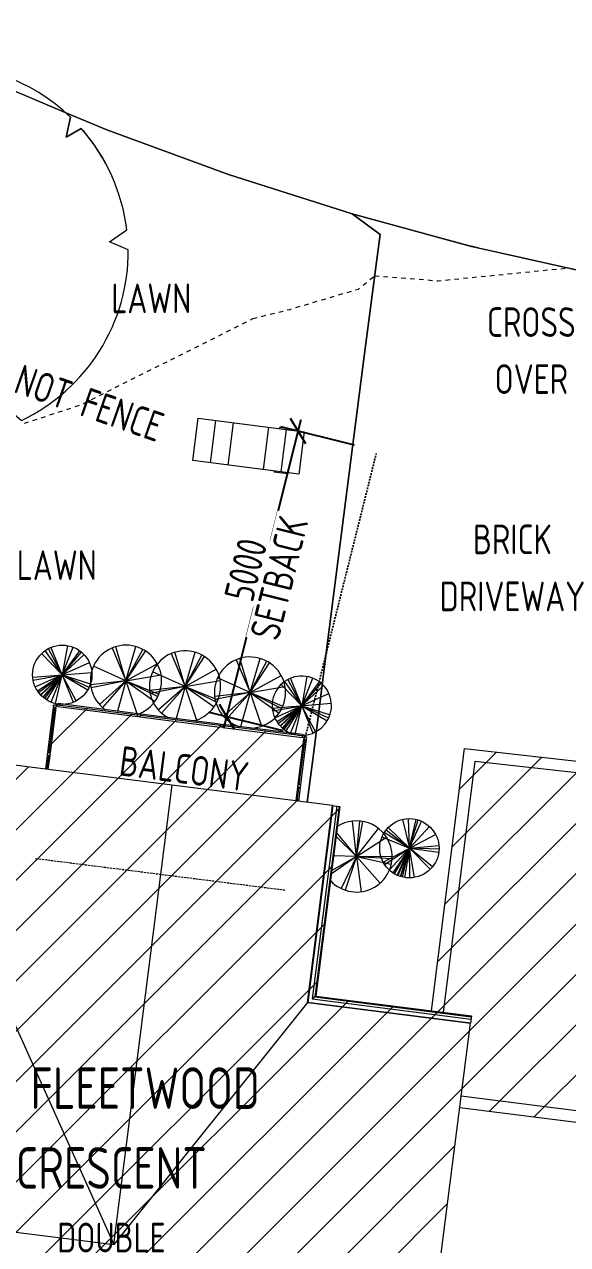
# Model space of a CAD drawing. Header units: millimetres. Extents: x -39027 to 364494, y -35256 to 94895.
# Drawn here: x -23992 to -14837, y 1356 to 21934 of the extents above; entities that cross this region are included whole.
import ezdxf

# ---------------------------------------------------------------- set-up
doc = ezdxf.new("R2010")
doc.units = ezdxf.units.MM
doc.header["$LTSCALE"] = 25
doc.header["$PDMODE"] = 3
for name, pattern in [('BG_Dash 1_5mm', [2.1, 1.5, -0.6]), ('BG_Dash 3mm Loose', [6, 3, -3]), ('BG_Dot 2mm', [2, 0, -2])]:
    doc.linetypes.add(name, pattern=pattern)
for name, color, linetype, lineweight in [('A-ANNO-DIMS', 211, 'Continuous', 5), ('A-DETL', 90, 'Continuous', 9), ('A-DETL-GENF', 92, 'Continuous', 5), ('A-DETL-HDLN', 90, 'BG_Dash 1_5mm', 9), ('A-FLOR', 1, 'Continuous', 5), ('A-GENM', 13, 'Continuous', 5), ('A-GLAZ-CWMG', 3, 'Continuous', 5), ('A-ROOF', 132, 'Continuous', 5), ('A-ROOF-OTLN', 132, 'Continuous', 5), ('A-WALL', 2, 'Continuous', 5), ('C-TOPO', 251, 'Continuous', 9), ('C-TOPO-MINR', 7, 'BG_Dash 3mm Loose', 9), ('G-ANNO-TEXT', 231, 'Continuous', 5), ('L-PLNT', 71, 'Continuous', 5)]:
    doc.layers.add(name, color=color, linetype=linetype, lineweight=lineweight)
doc.styles.add('ISOCPEUR', font='isocpeur.ttf', dxfattribs={"width": 0.75, "height": 500})
doc.styles.add('ISOCPEUR_1', font='isocpeur.ttf', dxfattribs={"width": 0.75, "height": 700})
doc.dimstyles.new('BG_STANDARD_100_Rounding_Op', dxfattribs={"dimscale": 304.8, "dimtxt": 500, "dimasz": 1.148294, "dimexe": 0.984252, "dimexo": 0.0625, "dimgap": 0.131234, "dimtad": 1, "dimdec": 0, "dimrnd": 100, "dimzin": 0, "dimdsep": 46, "dimtxsty": 'ISOCPEUR', "dimblk1": 'OBLIQUE', "dimblk2": 'OBLIQUE', "dimsah": 1, "dimcen": 0.09, "dimdle": 0.656168, "dimazin": 0, "dimtfac": 1, "dimtdec": 4, "dimtix": 1, "dimtmove": 0, "dimatfit": 3, "dimfxl": 3.28084, "dimfxlon": 1, "dimtvp": 1, "dimtfill": 1, "dimtolj": 1, "dimtzin": 0, "dimarcsym": 2})

# ---------------------------------------------------------------- blocks, each defined once
blk = doc.blocks.new('Circular Mullion - 25mm Radius-994003-PROPOSED SITE PLAN')
at = {"layer": 'A-GLAZ-CWMG', "lineweight": 9}
for start, end in [(0, 180), (180, 210), (330, 360), (210, 330)]:
    blk.add_arc((-25, 0), 25, start, end, dxfattribs=at)
blk = doc.blocks.new('Circular Mullion - 25mm Radius-994004-PROPOSED SITE PLAN')
at = {"layer": 'A-GLAZ-CWMG', "lineweight": 9}
for start, end in [(360, 180), (180, 210), (330, 360), (210, 330)]:
    blk.add_arc((-25, 0), 25, start, end, dxfattribs=at)
blk = doc.blocks.new('Circular Mullion - 25mm Radius-993998-PROPOSED SITE PLAN')
at = {"layer": 'A-GLAZ-CWMG', "lineweight": 9}
for start, end in [(0, 180), (180, 210), (330, 360), (210, 330)]:
    blk.add_arc((0, 0), 25, start, end, dxfattribs=at)
blk = doc.blocks.new('Circular Mullion - 25mm Radius-993916-PROPOSED SITE PLAN')
at = {"layer": 'A-GLAZ-CWMG', "lineweight": 9}
for p, q in [((-23507, 10415), (-23603, 9653)), ((-23482, 10412), (-23578, 9650)), ((-23554, 9647), (-23457, 10408)), ((-23507, 10415), (-23494, 10413)), ((-23494, 10413), (-23482, 10412)), ((-23482, 10412), (-23457, 10408)), ((-23591, 9652), (-23603, 9653)), ((-23578, 9650), (-23591, 9652)), ((-23554, 9647), (-23578, 9650))]:
    blk.add_line(p, q, dxfattribs=at)
blk = doc.blocks.new('Circular Mullion - 25mm Radius-993917-PROPOSED SITE PLAN')
at = {"layer": 'A-GLAZ-CWMG', "lineweight": 9}
for p, q in [((-23610, 9604), (-23639, 9372)), ((-23585, 9601), (-23614, 9369)), ((-23610, 9604), (-23597, 9602)), ((-23597, 9602), (-23585, 9601)), ((-23589, 9366), (-23560, 9597)), ((-23585, 9601), (-23560, 9597))]:
    blk.add_line(p, q, dxfattribs=at)
blk = doc.blocks.new('Circular Mullion - 25mm Radius-993919-PROPOSED SITE PLAN')
at = {"layer": 'A-GLAZ-CWMG', "lineweight": 9}
for p, q in [((-20649, 10078), (-20646, 10103)), ((-20646, 10103), (-20644, 10115)), ((-19305, 9933), (-20646, 10103)), ((-20644, 10115), (-20643, 10127)), ((-19302, 9957), (-20643, 10127)), ((-20649, 10078), (-19308, 9908)), ((-19305, 9933), (-19308, 9908)), ((-19304, 9945), (-19305, 9933)), ((-19302, 9957), (-19304, 9945))]:
    blk.add_line(p, q, dxfattribs=at)
blk = doc.blocks.new('Circular Mullion - 25mm Radius-V152-PROPOSED SITE PLAN')
at = {"layer": 'A-GLAZ-CWMG', "lineweight": 9}
for p, q in [((-19389, 9069), (-19419, 8837)), ((-19394, 8834), (-19365, 9066)), ((-19389, 9069), (-19365, 9066)), ((-19369, 8831), (-19340, 9063)), ((-19365, 9066), (-19352, 9064)), ((-19352, 9064), (-19340, 9063))]:
    blk.add_line(p, q, dxfattribs=at)
blk = doc.blocks.new('PLANTING_Flower_Lilly large - PLANTING_Flower_Lilly large-1002502-PROPOSED SITE PLAN')
at = {"layer": 'L-PLNT', "lineweight": 9}
for p, q in [((-227, 424), (0, 0)), ((0, 0), (-197, 488)), ((0, 0), (114, 589)), ((0, 0), (234, 552)), ((0, 0), (282, 530)), ((0, 0), (497, 336)), ((0, 0), (-470, -100)), ((0, 0), (-365, 126)), ((0, 0), (-353, -485)), ((0, 0), (580, 155)), ((0, 0), (244, -548)), ((0, 0), (-493, -151)), ((0, 0), (-409, -439)), ((0, 0), (-104, -591)), ((0, 0), (520, -300)), ((0, 0), (560, -215)), ((0, 0), (574, -175))]:
    blk.add_line(p, q, dxfattribs=at)
for start, end in [(360, 105.2241), (205.0762, 360)]:
    blk.add_arc((0, 0), 600, start, end, dxfattribs=at)
blk = doc.blocks.new('GENR_Mail Box_Junkmail - Mail-Junkmail-957507-PROPOSED SITE PLAN')
at = {"layer": 'A-GENM'}
for p, q in [((132, 395), (-108, 395)), ((-108, 395), (-108, 380)), ((132, 380), (132, 395)), ((-108, -340), (-108, -355)), ((-108, -355), (132, -355)), ((132, -355), (132, -340))]:
    blk.add_line(p, q, dxfattribs=at)
blk = doc.blocks.new('PLANTING_Needle Pine 6m - PLANTING_Needle Pine 6m-1014768-PROPOSED SITE PLAN')
at = {"layer": 'L-PLNT', "lineweight": 9}
for p, q in [((-277, 416), (0, 0)), ((-258, -429), (258, 429)), ((-258, -429), (258, 429)), ((0, 0), (-234, 442)), ((40, 498), (0, 0)), ((0, 0), (140, 480)), ((-436, -246), (436, 246)), ((-436, -246), (436, 246)), ((-382, 323), (0, 0)), ((-332, -374), (332, 374)), ((-332, -374), (332, 374)), ((0, 0), (-324, 381)), ((-287, -410), (287, 410)), ((-287, -410), (287, 410)), ((-492, -87), (492, 87)), ((-492, -87), (492, 87)), ((-481, -135), (0, 0)), ((0, 0), (-390, -313)), ((-369, -337), (0, 0)), ((0, 0), (-326, -379)), ((-283, -412), (0, 0)), ((0, 0), (-227, -445)), ((-144, -479), (0, 0)), ((-68, -495), (0, 0)), ((0, 0), (227, -445)), ((274, -418), (0, 0)), ((0, 0), (452, -213)), ((471, -169), (0, 0)), ((0, 0), (488, -108))]:
    blk.add_line(p, q, dxfattribs=at)
blk.add_circle((0, 0), 500, dxfattribs=at)
blk = doc.blocks.new('PLANTING_Flower_Lilly large - PLANTING_Flower_Lilly large-V182-PROPOSED SITE PLAN')
at = {"layer": 'L-PLNT', "lineweight": 9}
for p, q in [((-283, 529), (0, 0)), ((0, 0), (-225, 556)), ((0, 0), (114, 589)), ((0, 0), (234, 552)), ((0, 0), (282, 530)), ((0, 0), (497, 336)), ((0, 0), (-587, -125)), ((0, 0), (-567, 195)), ((0, 0), (-353, -485)), ((0, 0), (580, 155)), ((0, 0), (237, -533)), ((0, 0), (-574, -175)), ((0, 0), (-409, -439)), ((0, 0), (-92, -523)), ((0, 0), (520, -300)), ((0, 0), (560, -215)), ((0, 0), (574, -175))]:
    blk.add_line(p, q, dxfattribs=at)
for start, end in [(360, 240.0041), (294.7002, 360)]:
    blk.add_arc((0, 0), 600, start, end, dxfattribs=at)
blk = doc.blocks.new('PLANTING_Flower_Lilly large - PLANTING_Flower_Lilly large-V183-PROPOSED SITE PLAN')
at = {"layer": 'L-PLNT', "lineweight": 9}
for p, q in [((-283, 529), (0, 0)), ((0, 0), (-225, 556)), ((0, 0), (114, 589)), ((0, 0), (234, 552)), ((0, 0), (282, 530)), ((0, 0), (497, 336)), ((0, 0), (-587, -125)), ((0, 0), (-567, 195)), ((0, 0), (-353, -485)), ((0, 0), (580, 155)), ((0, 0), (244, -548)), ((0, 0), (-574, -175)), ((0, 0), (-409, -439)), ((0, 0), (-104, -589)), ((0, 0), (520, -300)), ((0, 0), (560, -215)), ((0, 0), (574, -175))]:
    blk.add_line(p, q, dxfattribs=at)
for start, end in [(360, 260.2002), (277.5353, 360)]:
    blk.add_arc((0, 0), 600, start, end, dxfattribs=at)
blk = doc.blocks.new('PLANTING_Flower_Lilly large - PLANTING_Flower_Lilly large-V184-PROPOSED SITE PLAN')
at = {"layer": 'L-PLNT', "lineweight": 9}
for p, q in [((-283, 529), (0, 0)), ((0, 0), (-225, 556)), ((0, 0), (114, 589)), ((0, 0), (234, 552)), ((0, 0), (282, 530)), ((0, 0), (497, 336)), ((0, 0), (-587, -125)), ((0, 0), (-567, 195)), ((0, 0), (-353, -485)), ((0, 0), (580, 155)), ((0, 0), (244, -548)), ((0, 0), (-574, -175)), ((0, 0), (-409, -439)), ((0, 0), (-98, -555)), ((0, 0), (520, -300)), ((0, 0), (560, -215)), ((0, 0), (574, -175))]:
    blk.add_line(p, q, dxfattribs=at)
for start, end in [(360, 246.8941), (289.8057, 360)]:
    blk.add_arc((0, 0), 600, start, end, dxfattribs=at)
blk = doc.blocks.new('PLANTING_Needle Pine 6m - PLANTING_Needle Pine 6m-V185-PROPOSED SITE PLAN')
at = {"layer": 'L-PLNT', "lineweight": 9}
for p, q in [((-277, 416), (0, 0)), ((-258, -429), (258, 429)), ((-258, -429), (258, 429)), ((0, 0), (-234, 442)), ((40, 498), (0, 0)), ((0, 0), (140, 480)), ((-436, -246), (436, 246)), ((-436, -246), (436, 246)), ((-382, 323), (0, 0)), ((-332, -374), (332, 374)), ((-332, -374), (332, 374)), ((0, 0), (-324, 381)), ((-287, -410), (287, 410)), ((-287, -410), (287, 410)), ((-492, -87), (492, 87)), ((-492, -87), (492, 87)), ((-481, -135), (0, 0)), ((0, 0), (-390, -313)), ((-369, -337), (0, 0)), ((0, 0), (-326, -379)), ((-283, -412), (0, 0)), ((0, 0), (-227, -445)), ((-144, -479), (0, 0)), ((-67, -491), (0, 0)), ((0, 0), (227, -445)), ((274, -418), (0, 0)), ((0, 0), (452, -213)), ((471, -169), (0, 0)), ((0, 0), (488, -108)), ((-68, -495), (-67, -491))]:
    blk.add_line(p, q, dxfattribs=at)
for start, end in [(360, 262.453), (274.6369, 360), (262.453, 274.6369)]:
    blk.add_arc((0, 0), 500, start, end, dxfattribs=at)
blk = doc.blocks.new('PLANTING_Coloured tree scaleable - 8 metres-2580580-PROPOSED SITE PLAN')
at = {"layer": 'L-PLNT', "lineweight": 9}
for p, q in [((-575, 3112), (-496, 2317)), ((-575, 3112), (-496, 2317)), ((-496, 2317), (-575, 3112)), ((-496, 2317), (-979, 3010)), ((-496, 2317), (-979, 3010)), ((-979, 3010), (-496, 2317)), ((1925, 2133), (1968, 2479)), ((1925, 2133), (1968, 2479)), ((1968, 2479), (1925, 2133)), ((2167, 2306), (1925, 2133)), ((2167, 2306), (1925, 2133)), ((1925, 2133), (2167, 2306)), ((-2612, 1787), (-2441, 1479)), ((-2441, 1479), (-2824, 1430)), ((2819, 447), (3091, 676)), ((-3117, 548), (-2741, 270)), ((3149, 345), (2819, 447)), ((-2741, 270), (-3162, 136)), ((1012, -2262), (1628, -2692)), ((1198, -2828), (1012, -2262)), ((-1373, -2830), (-1013, -2366)), ((-1013, -2366), (-979, -2988))]:
    blk.add_line(p, q, dxfattribs=at)
blk.add_circle((0, -6), 295, dxfattribs=at)
for centre, radius, start, end in [((0, 0), 3165, 51.5512, 100.4622), ((0, 0), 3165, 51.5512, 100.4622), ((0, 0), 3165, 51.5512, 100.4622), ((0, 0), 3165, 108.0083, 145.6274), ((0, 0), 3165, 108.0083, 137.6066), ((0, 0), 3165, 108.0083, 137.6066), ((0, 0), 3165, 12.3276, 46.7819), ((0, 0), 3165, 28.3946, 46.7819), ((0, 0), 3165, 31.5662, 46.7819), ((0, 0), 3165, 153.1369, 170.0213), ((1, 22), 3165, 300.9465, 5.8599), ((1, 22), 3165, 177.9304, 244.2846), ((-148, 598), 3680, 256.9579, 291.4464)]:
    blk.add_arc(centre, radius, start, end, dxfattribs=at)
blk = doc.blocks.new('_Oblique')
at = {"color": 0, "linetype": 'ByBlock', "lineweight": -2}
blk.add_line((-0.5, -0.5), (0.5, 0.5), dxfattribs=at)
blk = doc.blocks.new('DIMBLOCK1-PROPOSED SITE PLAN')
at = {"layer": 'A-ANNO-DIMS', "color": 0, "lineweight": -2, "transparency": 16777216}
for p, q in [((-20631, 10064), (-19329, 15268)), ((-18426, 14836), (-19669, 15147)), ((-19631, 10020), (-20873, 10331))]:
    blk.add_line(p, q, dxfattribs=at)
at = {"layer": 'Defpoints', "color": 0, "transparency": 16777216}
for p in [(-19378, 15074), (-18408, 14832), (-19612, 10016)]:
    blk.add_point(p, dxfattribs=at)
at = {"layer": 'A-ANNO-DIMS', "color": 0, "lineweight": -2, "transparency": 16777216, "xscale": 350, "yscale": 350, "zscale": 350}
for p, rotation in [((-19378, 15074), 75.96153955045685), ((-20582, 10258), 255.9615395504569)]:
    blk.add_blockref('_Oblique', p, dxfattribs=dict(at, rotation=rotation))
at = {"layer": 'A-ANNO-DIMS', "color": 0, "transparency": 16777216, "insert": (-20261, 12737), "char_height": 500, "attachment_point": 5, "rotation": 75.9615, "style": 'ISOCPEUR', "bg_fill": 3, "box_fill_scale": 1.1, "bg_fill_color": 256, "bg_fill_true_color": 13158600, "bg_fill_transparency": 0}
blk.add_mtext('\\A1;5000', dxfattribs=at)
blk = doc.blocks.new('DIMBLOCK4-PROPOSED SITE PLAN')
at = {"layer": 'A-ANNO-DIMS', "color": 0, "lineweight": -2, "transparency": 16777216}
for p, q in [((-20631, 10064), (-19329, 15268)), ((-18426, 14836), (-19669, 15147)), ((-19631, 10020), (-20873, 10331))]:
    blk.add_line(p, q, dxfattribs=at)
at = {"layer": 'Defpoints', "color": 0, "transparency": 16777216}
for p in [(-19378, 15074), (-18408, 14832), (-19612, 10016)]:
    blk.add_point(p, dxfattribs=at)
at = {"layer": 'A-ANNO-DIMS', "color": 0, "lineweight": -2, "transparency": 16777216, "xscale": 350, "yscale": 350, "zscale": 350}
for p, rotation in [((-19378, 15074), 75.96153955045685), ((-20582, 10258), 255.9615395504569)]:
    blk.add_blockref('_Oblique', p, dxfattribs=dict(at, rotation=rotation))
at = {"layer": 'A-ANNO-DIMS', "color": 0, "transparency": 16777216, "insert": (-20261, 12737), "char_height": 500, "attachment_point": 5, "rotation": 75.9615, "style": 'ISOCPEUR', "bg_fill": 3, "box_fill_scale": 1.1, "bg_fill_color": 256, "bg_fill_true_color": 13158600, "bg_fill_transparency": 0}
blk.add_mtext('\\A1;5000', dxfattribs=at)
at = {"layer": 'A-ANNO-DIMS', "color": 0, "transparency": 16777216, "insert": (-19699, 12596), "char_height": 500, "attachment_point": 5, "rotation": 75.9615, "style": 'ISOCPEUR', "bg_fill": 3, "box_fill_scale": 1.1, "bg_fill_color": 256, "bg_fill_true_color": 13158600, "bg_fill_transparency": 0}
blk.add_mtext('\\A1;SETBACK', dxfattribs=at)

msp = doc.modelspace()

# ---------------------------------------------------------------- hatches: boundary and pattern name
at = {"layer": 'A-DETL-GENF', "lineweight": 9}
h = msp.add_hatch(dxfattribs=at)
h.set_pattern_fill('FP_50', color=250, style=0, pattern_type=2)
h.set_pattern_definition([(45, (-4938.44, 393.3), (-424.264, 424.264), [])])
h.paths.add_polyline_path([(47088.7, -33946.8), (48278.9, -33946.8), (49983.4, -21339.4), (49983.4, -20585.8), (28063.1, -17505), (27088.9, -24436.9), (33103.3, -25282.2), (32815.8, -27328.2), (40737.9, -28441.6), (40042.1, -33393), (44138.4, -33946.8), (44748.9, -33946.8)], flags=0)
h.paths.add_polyline_path([(-35777.6, -33238.5), (-31783.6, -30761.1), (-38130.9, -20528.1), (-36686.3, -19632), (-39024.7, -15862), (-39024.7, -32781.5), (-36884.5, -31454), (-36257, -32465.6)], flags=0)
h.paths.add_polyline_path([(12750.1, -29193.8), (20737.7, -28518.7), (19658.9, -15754.6), (16923.7, -15988), (16605.4, -12228.7), (9566.4, -12823.6), (9883.9, -16594.8), (-702.1, -17489.7), (-179.8, -23669.8), (5418.4, -23196.6), (5553.1, -24773.3), (12328.1, -24200.6), (12750, -29192.1)], flags=0)
h.paths.add_polyline_path([(-20644, -26266.3), (-8508.7, -22521.5), (-9791.4, -18364.9), (-5969.2, -17185.4), (-7969.3, -10704.2), (-27748.9, -16808), (-25748.9, -23289.2), (-21926.7, -22109.8), (-20750.1, -25922.5)], flags=0)
h.paths.add_polyline_path([(-20379.8, -25766.2), (-21662.4, -21609.6), (-25484.6, -22789.1), (-27248.8, -17072.2), (-20692.8, -15049.1), (-20604.4, -15335.8), (-19481.6, -14989.3), (-19570.1, -14702.7), (-18335, -14321.5), (-18246.6, -14608.2), (-16450.2, -14053.8), (-16538.6, -13767.2), (-15415.9, -13420.7), (-15327.4, -13707.4), (-13531, -13153), (-13619.5, -12866.4), (-10026.6, -11757.7), (-9938.2, -12044.3), (-8141.8, -11490.6), (-6469.4, -16921.2), (-10291.5, -18100.6), (-9008.9, -22257.2), (-16912.7, -24696.3)], flags=0)
h.paths.add_polyline_path([(35431.3, -12814), (36744, -3105.8), (32781.1, -2569.9), (31468.4, -12278.2), (35426.8, -12813.4)], flags=0)
h.paths.add_polyline_path([(-23555.7, -5103.7), (-23445.7, -4235.8), (-20913.2, -4556.8), (-20592.8, -2028.2), (-17034.8, 664.9), (-16654.8, 3663.3), (-13573.6, 3272.8), (-12951.1, 9318.3), (-16571.8, 9721.5), (-17132.3, 5298.2), (-19079.9, 5545), (-18674.7, 8742.8), (-19381.5, 8832.4), (-19241.5, 9937.2), (-23486.5, 10475.2), (-23626.5, 9370.3), (-24333.6, 9458), (-24738.6, 6262.1), (-28025.6, 6678.6), (-29298.7, -3368.1), (-29488.5, -3346), (-29613.9, -4336), (-23568.7, -5102.1)], flags=0)
h.paths.add_polyline_path([(-33403, -2337.8), (-32407.1, 6606.9), (-37962.7, 7310.9), (-37935.6, 7507.7), (-37920.8, 7705.8), (-37918.2, 7904.3), (-37928, 8102.7), (-37950.1, 8300.1), (-37984.3, 8495.7), (-38030.7, 8688.8), (-38088.8, 8878.7), (-38158.7, 9064.6), (-38239.9, 9245.9), (-38332.2, 9421.7), (-38435.3, 9591.5), (-38548.6, 9754.6), (-38671.9, 9910.3), (-38804.6, 10058.1), (-38946.1, 10197.4), (-39024.7, 10265.7), (-39024.7, -1625.4), (-37962.7, -1760)], flags=0)
h.paths.add_polyline_path([(27357.8, -121.5), (27357.8, -121.5), (27601.4, 1730), (34237.2, 861.2), (36443.8, 16785.4), (31167.8, 17531.5), (30918.3, 15751.3), (29606, 17327.5), (28021.4, 16008.3), (29192.2, 14626), (22928.9, 15500.5), (22389.7, 11640), (15005.5, 12606.8), (16389.3, 3197.9), (24625.6, 2119.6), (24383.2, 268), (26065.2, 47.7)], flags=0)
h.paths.add_polyline_path([(33832.8, 1387.5), (16456.5, 3723.8), (15240.4, 11992.8), (22929, 10972.4), (23438.8, 14813.9), (29218.4, 14028.8), (31499.6, 15745.7), (31655.7, 16848.7), (35782.2, 16277.7), (33888.4, 1812.8)], flags=0)
h.paths.add_polyline_path([(-10675.5, 33370.4), (-7500.8, 40057.5), (-24761, 40057.5), (-19401.7, 37513.1), (-19659, 36971.1), (-16045.5, 35255.6), (-15788.2, 35797.6), (-10931.7, 33492)], flags=0)

# ---------------------------------------------------------------- linework, layer by layer
at = {"layer": 'A-DETL', "linetype": 'BG_Dot 2mm'}
for p, q in [((-19255.5, 9926.4), (-18051.2, 14742.7)), ((-19252.4, 9938.6), (-18051.2, 14742.7)), ((-19255.5, 9926.4), (-19252.4, 9938.6))]:
    msp.add_line(p, q, dxfattribs=at)
at = {"layer": 'A-DETL-HDLN'}
msp.add_line((-23804.3, 7868.5), (-19584, 7333.7), dxfattribs=at)
at = {"layer": 'A-FLOR', "lineweight": 9}
msp.add_line((-23426.1, 10454.9), (-23475.7, 10461.2), dxfattribs=at)
at = {"layer": 'A-ROOF'}
for p, q in [((-18798.7, 8758.5), (-24209.4, 9444.2)), ((-22485.6, 1355.7), (-21504, 9101.4)), ((-19219.6, 5436.7), (-18798.7, 8758.5)), ((-24630.4, 6122.4), (-22485.7, 1355.7)), ((-19219.6, 5436.7), (-22485.5, 1355.7)), ((-16474.1, 5088.8), (-19219.6, 5436.7)), ((-17034.8, 664.9), (-16474.1, 5088.8)), ((-28601.9, 2130.8), (-22485.7, 1355.7))]:
    msp.add_line(p, q, dxfattribs=at)
at = {"layer": 'A-ROOF-OTLN'}
for p, q in [((-18795.5, 8758.1), (-19216.1, 5439.4)), ((-18727.4, 8749.5), (-19139.3, 5498.9)), ((-18689.6, 8744.7), (-19096.8, 5531.9)), ((-18687.3, 8744.4), (-19094.1, 5534)), ((-18674.7, 8742.8), (-19079.9, 5545)), ((-18798.7, 8758.5), (-18674.7, 8742.8)), ((-19216.1, 5439.4), (-16473.7, 5091.9)), ((-19096.8, 5531.9), (-19139.3, 5498.9)), ((-19139.3, 5498.9), (-16465.1, 5160)), ((-19096.8, 5531.9), (-16460.3, 5197.8)), ((-19094.1, 5534), (-16460, 5200.2)), ((-19079.9, 5545), (-16458.4, 5212.8)), ((-16458.4, 5212.8), (-16474.1, 5088.8))]:
    msp.add_line(p, q, dxfattribs=at)
at = {"layer": 'A-WALL'}
for p, q in [((-21153.9, 14577.3), (-21063.4, 15291.6)), ((-21063.4, 15291.6), (-19277.7, 15065.3)), ((-20856.3, 14539.6), (-20765.8, 15253.9)), ((-20558.7, 14501.9), (-20468.1, 15216.2)), ((-19963.4, 14426.5), (-19872.9, 15140.8)), ((-19665.8, 14388.7), (-19575.3, 15103)), ((-19277.7, 15065.3), (-19368.2, 14351)), ((-19368.2, 14351), (-21153.9, 14577.3)), ((-17132.3, 5298.2), (-16571.8, 9721.5)), ((-16571.8, 9721.5), (-12951.1, 9318.3)), ((-16398.1, 9500.9), (-16933.9, 5273)), ((-13170.4, 9141.5), (-16398.1, 9500.9)), ((-16629.6, 3861.7), (-13751.6, 3496.9)), ((-13573.6, 3272.8), (-16654.8, 3663.3))]:
    msp.add_line(p, q, dxfattribs=at)
at = {"layer": 'C-TOPO'}
for p, q in [((-23302.9, 20448.6), (-24621.8, 21002.7)), ((-24621.8, 21002.7), (-23302.9, 20448.6)), ((-22605.2, 20155.4), (-23302.9, 20448.6)), ((-23302.9, 20448.6), (-22605.2, 20155.4)), ((-20552.3, 19400.4), (-22605.2, 20155.4)), ((-22605.2, 20155.4), (-20552.3, 19400.4)), ((-18467.2, 18739.3), (-20552.3, 19400.4)), ((-20552.3, 19400.4), (-18467.2, 18739.3)), ((-17998.1, 18387.8), (-18467.2, 18739.3)), ((-16455.3, 18188.1), (-18467.2, 18739.3)), ((-18467.2, 18739.3), (-17998.1, 18387.8)), ((-18467.2, 18739.3), (-16455, 18193)), ((-18467.2, 18739.3), (-16455.3, 18188.1)), ((-18467.2, 18739.3), (-16455, 18193)), ((-18041.5, 18054.4), (-17998.1, 18387.8)), ((-17998.1, 18387.8), (-18041.5, 18054.4)), ((-16455.3, 18188.1), (-16349.9, 18164.5)), ((-16455.3, 18188.1), (-16349.9, 18164.5)), ((-16455, 18193), (-16453.8, 18192.7)), ((-16453.8, 18192.7), (-16455, 18193)), ((-16453.8, 18192.7), (-16349.9, 18164.5)), ((-16349.9, 18164.5), (-16453.8, 18192.7)), ((-16332.4, 18159.7), (-16349.9, 18164.5)), ((-16349.9, 18164.5), (-14419.6, 17732.4)), ((-14418.9, 17731), (-16332.4, 18159.7)), ((-18265.1, 16337.3), (-18041.5, 18054.4)), ((-18041.5, 18054.4), (-18265.1, 16337.3)), ((-18464.8, 14804.1), (-18265.1, 16337.3)), ((-18265.1, 16337.3), (-18464.8, 14804.1)), ((-18876.3, 11556.9), (-18464.8, 14804.1)), ((-18464.8, 14804.1), (-18876.3, 11556.9)), ((-19126.9, 9578.8), (-18876.3, 11556.9)), ((-18876.3, 11556.9), (-19126.9, 9578.8)), ((-19224.1, 8812.4), (-19126.9, 9578.8)), ((-19126.9, 9578.8), (-19224.1, 8812.4))]:
    msp.add_line(p, q, dxfattribs=at)
at = {"layer": 'C-TOPO-MINR', "flags": 128}
for points in [[(-18088.4, 17694.3), (-17020.7, 17609.8), (-16903.1, 17621.5), (-14839.1, 17825.2)], [(-20142.9, 16973), (-19520.1, 17127.9), (-18975.7, 17289), (-18360.5, 17471.2), (-18088.4, 17694.3)], [(-23991.6, 15206.8), (-23020.9, 15525.4), (-20142.9, 16973)]]:
    msp.add_lwpolyline(points, dxfattribs=at)

# ---------------------------------------------------------------- block references
at = {"layer": 'A-GENM', "rotation": 172.7775719195157}
msp.add_blockref('GENR_Mail Box_Junkmail - Mail-Junkmail-957507-PROPOSED SITE PLAN', (-19605.8, 14764.2), dxfattribs=at)
at = {"layer": 'A-GLAZ-CWMG', "lineweight": 9}
for name, p in [('Circular Mullion - 25mm Radius-993916-PROPOSED SITE PLAN', (0, 0)), ('Circular Mullion - 25mm Radius-993919-PROPOSED SITE PLAN', (-2780.4, 352.4)), ('Circular Mullion - 25mm Radius-993919-PROPOSED SITE PLAN', (-1390.2, 176.2)), ('Circular Mullion - 25mm Radius-993919-PROPOSED SITE PLAN', (0, 0)), ('Circular Mullion - 25mm Radius-993917-PROPOSED SITE PLAN', (0, 0)), ('Circular Mullion - 25mm Radius-V152-PROPOSED SITE PLAN', (0, 0))]:
    msp.add_blockref(name, p, dxfattribs=at)
at = {"layer": 'A-GLAZ-CWMG', "lineweight": 9, "extrusion": (0, 0, -1)}
for name, p, rotation in [('Circular Mullion - 25mm Radius-994003-PROPOSED SITE PLAN', (23475.7, 10461.2), 97.22242808048432), ('Circular Mullion - 25mm Radius-993998-PROPOSED SITE PLAN', (22060.7, 10281.9), 187.2224280804844), ('Circular Mullion - 25mm Radius-993998-PROPOSED SITE PLAN', (20670.5, 10105.7), 187.2224280804844), ('Circular Mullion - 25mm Radius-994003-PROPOSED SITE PLAN', (19255.5, 9926.4), 187.2224280804844), ('Circular Mullion - 25mm Radius-993998-PROPOSED SITE PLAN', (23581.6, 9625.4), 97.22242808048432), ('Circular Mullion - 25mm Radius-993998-PROPOSED SITE PLAN', (19361.4, 9090.6), 277.2224280804843)]:
    msp.add_blockref(name, p, dxfattribs=dict(at, rotation=rotation))
at = {"layer": 'A-GLAZ-CWMG', "lineweight": 9}
for name, p, rotation in [('Circular Mullion - 25mm Radius-993916-PROPOSED SITE PLAN', (-42840.2, 19527), 180), ('Circular Mullion - 25mm Radius-994004-PROPOSED SITE PLAN', (-19255.5, 9926.4), 82.77757191951564)]:
    msp.add_blockref(name, p, dxfattribs=dict(at, rotation=rotation))
at = {"layer": 'L-PLNT', "lineweight": 9}
for name, p, rotation in [('PLANTING_Coloured tree scaleable - 8 metres-2580580-PROPOSED SITE PLAN', (-25408.6, 18088), 354.5786461052995), ('PLANTING_Needle Pine 6m - PLANTING_Needle Pine 6m-1014768-PROPOSED SITE PLAN', (-23353, 10966.2), 354.5786461052995), ('PLANTING_Flower_Lilly large - PLANTING_Flower_Lilly large-V182-PROPOSED SITE PLAN', (-22280.2, 10864.4), 354.5786461052995), ('PLANTING_Flower_Lilly large - PLANTING_Flower_Lilly large-V184-PROPOSED SITE PLAN', (-21284.7, 10769.9), 354.5786461052995), ('PLANTING_Flower_Lilly large - PLANTING_Flower_Lilly large-V183-PROPOSED SITE PLAN', (-20189.6, 10666), 354.5786461052995), ('PLANTING_Needle Pine 6m - PLANTING_Needle Pine 6m-V185-PROPOSED SITE PLAN', (-19316.5, 10443.9), 354.5786461052995), ('PLANTING_Flower_Lilly large - PLANTING_Flower_Lilly large-1002502-PROPOSED SITE PLAN', (-18394.2, 7901.4), 17.67926818587259), ('PLANTING_Needle Pine 6m - PLANTING_Needle Pine 6m-1014768-PROPOSED SITE PLAN', (-17503.9, 8039.6), 17.67926818587259)]:
    msp.add_blockref(name, p, dxfattribs=dict(at, rotation=rotation))

# ---------------------------------------------------------------- texts
at = {"layer": 'G-ANNO-TEXT', "color": 7, "lineweight": 15, "char_height": 500, "line_spacing_factor": 1.153846, "style": 'ISOCPEUR'}
for s, insert, width, attachment_point in [('LAWN', (-22526.5, 17563.4), 1566, 1), ('CROSS\\POVER', (-15448.1, 17163.4), 1752, 2), ('BRICK\\PDRIVEWAY', (-15766.5, 13499.2), 2862, 2), ('LAWN', (-24120.1, 13063.8), 1566, 1), ('DOUBLE\\PSTOREY BRICK\\PHOUSE TILE\\PROOF', (-22526.5, 1723.7), 3948, 2)]:
    msp.add_mtext(s, dxfattribs=dict(at, insert=insert, width=width, attachment_point=attachment_point))
at = {"layer": 'G-ANNO-TEXT', "color": 7, "lineweight": 15, "insert": (-22815.1, 15781.7), "char_height": 500, "width": 2958, "attachment_point": 2, "rotation": 340.7237, "line_spacing_factor": 1.153846, "style": 'ISOCPEUR'}
msp.add_mtext('NOT FENCE', dxfattribs=at)
at = {"layer": 'G-ANNO-TEXT', "color": 7, "insert": (-22346.5, 9768), "char_height": 500, "width": 2508, "attachment_point": 1, "rotation": 352.58334, "line_spacing_factor": 1.153846, "style": 'ISOCPEUR'}
msp.add_mtext('BALCONY', dxfattribs=at)
at = {"layer": 'G-ANNO-TEXT', "color": 7, "lineweight": 18, "insert": (-22526.5, 4343.9), "char_height": 700, "width": 5770.516, "attachment_point": 2, "line_spacing_factor": 1.153846, "style": 'ISOCPEUR_1'}
msp.add_mtext('2B FLEETWOOD\\PCRESCENT', dxfattribs=at)

# ---------------------------------------------------------------- next in the draw order: dimensions: what is measured, and where the dimension line sits
at = {"layer": 'A-ANNO-DIMS'}
dim = msp.add_linear_dim(base=(-19378, 15074.4), p1=(-19612.1, 10015.5), p2=(-18407.8, 14831.8), angle=75.96154, dimstyle='BG_STANDARD_100_Rounding_Op', override={"dimpost": '<>', "dimfxl": 4964.566087}, dxfattribs=at)
dim.commit()
dim.dimension.update_dxf_attribs({"geometry": 'DIMBLOCK1-PROPOSED SITE PLAN', "text_midpoint": (-20261.5, 12736.6)})

# ---------------------------------------------------------------- next in the draw order: dimensions: what is measured, and where the dimension line sits
dim = msp.add_linear_dim(base=(-19378, 15074.4), p1=(-19612.1, 10015.5), p2=(-18407.8, 14831.8), angle=75.96154, text='<>\\XSETBACK', dimstyle='BG_STANDARD_100_Rounding_Op', override={"dimpost": '<>', "dimfxl": 4964.566087}, dxfattribs=at)
dim.commit()
dim.dimension.update_dxf_attribs({"geometry": 'DIMBLOCK4-PROPOSED SITE PLAN', "text_midpoint": (-19980.1, 12666.3)})

doc.saveas('drawing.dxf')
